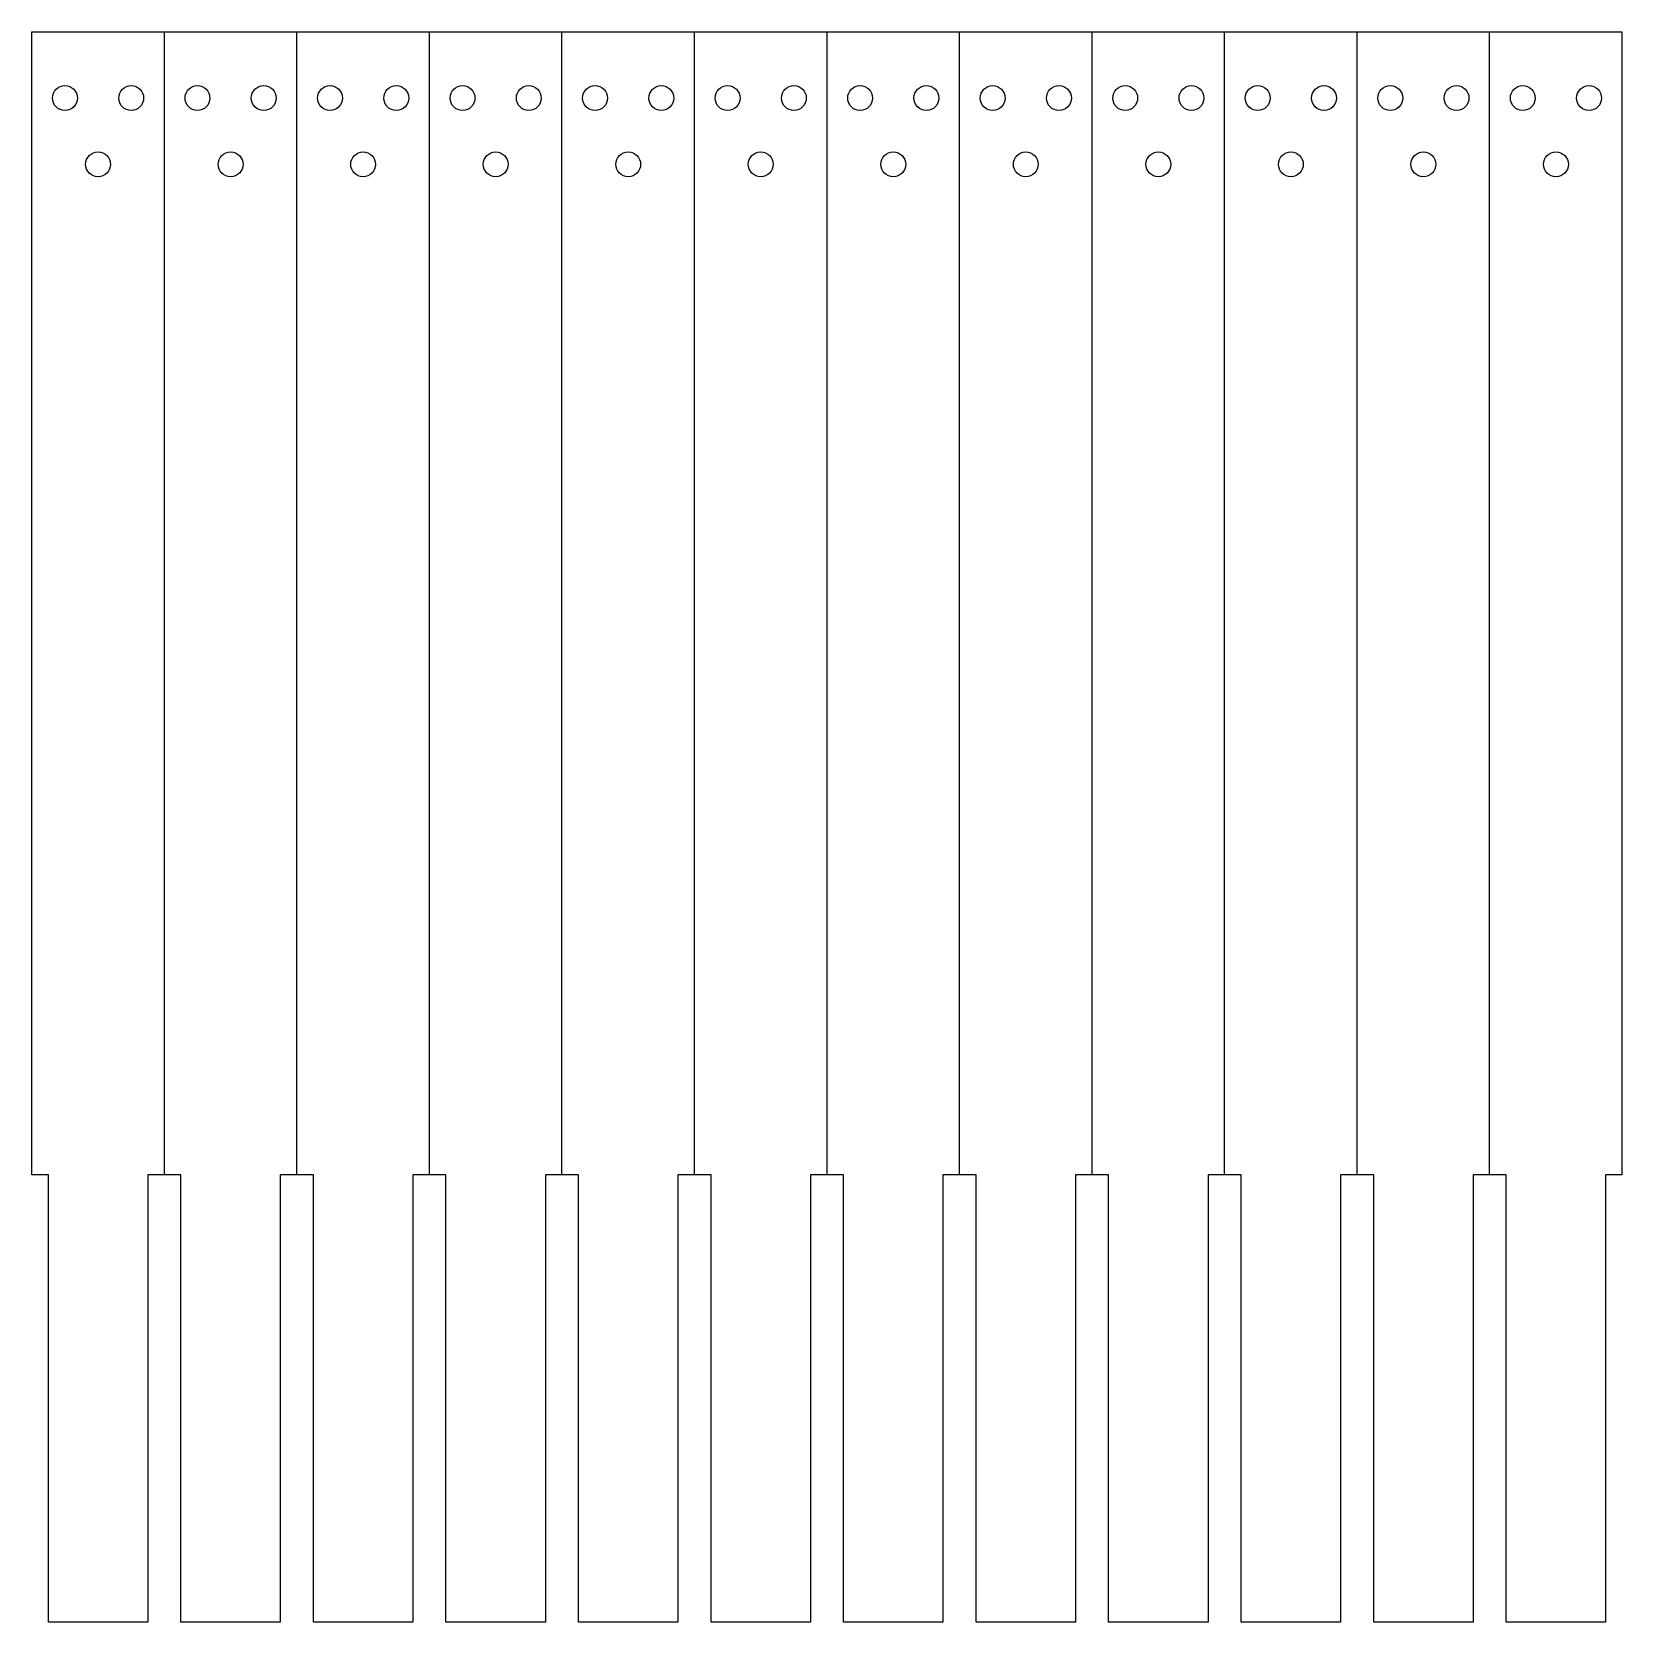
# Model space of a CAD drawing. Header units: inches. Extents: x -0.5 to 11.5, y -3 to 9.
import ezdxf

# ---------------------------------------------------------------- set-up
doc = ezdxf.new("R2010")
doc.units = ezdxf.units.IN
doc.header["$MEASUREMENT"] = 0

msp = doc.modelspace()

# ---------------------------------------------------------------- linework, layer by layer
for p, q in [((-0.5, 9), (0.5, 9)), ((-0.5, 0.375), (-0.5, 9)), ((0.5, 9), (1.5, 9)), ((0.5, 0.375), (0.5, 9)), ((0.5, 0.375), (0.5, 9)), ((1.5, 0.375), (1.5, 9)), ((1.5, 9), (2.5, 9)), ((1.5, 0.375), (1.5, 9)), ((2.5, 0.375), (2.5, 9)), ((2.5, 9), (3.5, 9)), ((2.5, 0.375), (2.5, 9)), ((3.5, 0.375), (3.5, 9)), ((3.5, 9), (4.5, 9)), ((3.5, 0.375), (3.5, 9)), ((4.5, 0.375), (4.5, 9)), ((4.5, 9), (5.5, 9)), ((4.5, 0.375), (4.5, 9)), ((5.5, 0.375), (5.5, 9)), ((5.5, 9), (6.5, 9)), ((5.5, 0.375), (5.5, 9)), ((6.5, 0.375), (6.5, 9)), ((6.5, 9), (7.5, 9)), ((6.5, 0.375), (6.5, 9)), ((7.5, 0.375), (7.5, 9)), ((7.5, 9), (8.5, 9)), ((7.5, 0.375), (7.5, 9)), ((8.5, 0.375), (8.5, 9)), ((8.5, 9), (9.5, 9)), ((8.5, 0.375), (8.5, 9)), ((9.5, 0.375), (9.5, 9)), ((9.5, 9), (10.5, 9)), ((9.5, 0.375), (9.5, 9)), ((10.5, 0.375), (10.5, 9)), ((10.5, 9), (11.5, 9)), ((10.5, 0.375), (10.5, 9)), ((11.5, 0.375), (11.5, 9)), ((-0.375, 0.375), (-0.5, 0.375)), ((-0.375, -3), (-0.375, 0.375)), ((0.5, 0.375), (0.375, 0.375)), ((0.375, 0.375), (0.375, -3)), ((0.625, 0.375), (0.5, 0.375)), ((0.625, -3), (0.625, 0.375)), ((1.5, 0.375), (1.375, 0.375)), ((1.375, 0.375), (1.375, -3)), ((1.625, 0.375), (1.5, 0.375)), ((1.625, -3), (1.625, 0.375)), ((2.5, 0.375), (2.375, 0.375)), ((2.375, 0.375), (2.375, -3)), ((2.625, 0.375), (2.5, 0.375)), ((2.625, -3), (2.625, 0.375)), ((3.5, 0.375), (3.375, 0.375)), ((3.375, 0.375), (3.375, -3)), ((3.625, 0.375), (3.5, 0.375)), ((3.625, -3), (3.625, 0.375)), ((4.5, 0.375), (4.375, 0.375)), ((4.375, 0.375), (4.375, -3)), ((4.625, 0.375), (4.5, 0.375)), ((4.625, -3), (4.625, 0.375)), ((5.5, 0.375), (5.375, 0.375)), ((5.375, 0.375), (5.375, -3)), ((5.625, 0.375), (5.5, 0.375)), ((5.625, -3), (5.625, 0.375)), ((6.5, 0.375), (6.375, 0.375)), ((6.375, 0.375), (6.375, -3)), ((6.625, 0.375), (6.5, 0.375)), ((6.625, -3), (6.625, 0.375)), ((7.5, 0.375), (7.375, 0.375)), ((7.375, 0.375), (7.375, -3)), ((7.625, 0.375), (7.5, 0.375)), ((7.625, -3), (7.625, 0.375)), ((8.5, 0.375), (8.375, 0.375)), ((8.375, 0.375), (8.375, -3)), ((8.625, 0.375), (8.5, 0.375)), ((8.625, -3), (8.625, 0.375)), ((9.5, 0.375), (9.375, 0.375)), ((9.375, 0.375), (9.375, -3)), ((9.625, 0.375), (9.5, 0.375)), ((9.625, -3), (9.625, 0.375)), ((10.5, 0.375), (10.375, 0.375)), ((10.375, 0.375), (10.375, -3)), ((10.625, 0.375), (10.5, 0.375)), ((10.625, -3), (10.625, 0.375)), ((11.5, 0.375), (11.375, 0.375)), ((11.375, 0.375), (11.375, -3)), ((0.375, -3), (-0.375, -3)), ((1.375, -3), (0.625, -3)), ((2.375, -3), (1.625, -3)), ((3.375, -3), (2.625, -3)), ((4.375, -3), (3.625, -3)), ((5.375, -3), (4.625, -3)), ((6.375, -3), (5.625, -3)), ((7.375, -3), (6.625, -3)), ((8.375, -3), (7.625, -3)), ((9.375, -3), (8.625, -3)), ((10.375, -3), (9.625, -3)), ((11.375, -3), (10.625, -3))]:
    msp.add_line(p, q)
for centre in [(-0.25, 8.5), (0.25, 8.5), (0.75, 8.5), (1.25, 8.5), (1.75, 8.5), (2.25, 8.5), (2.75, 8.5), (3.25, 8.5), (3.75, 8.5), (4.25, 8.5), (4.75, 8.5), (5.25, 8.5), (5.75, 8.5), (6.25, 8.5), (6.75, 8.5), (7.25, 8.5), (7.75, 8.5), (8.25, 8.5), (8.75, 8.5), (9.25, 8.5), (9.75, 8.5), (10.25, 8.5), (10.75, 8.5), (11.25, 8.5), (0, 8), (1, 8), (2, 8), (3, 8), (4, 8), (5, 8), (6, 8), (7, 8), (8, 8), (9, 8), (10, 8), (11, 8)]:
    msp.add_circle(centre, 0.0938)

doc.saveas('drawing.dxf')
